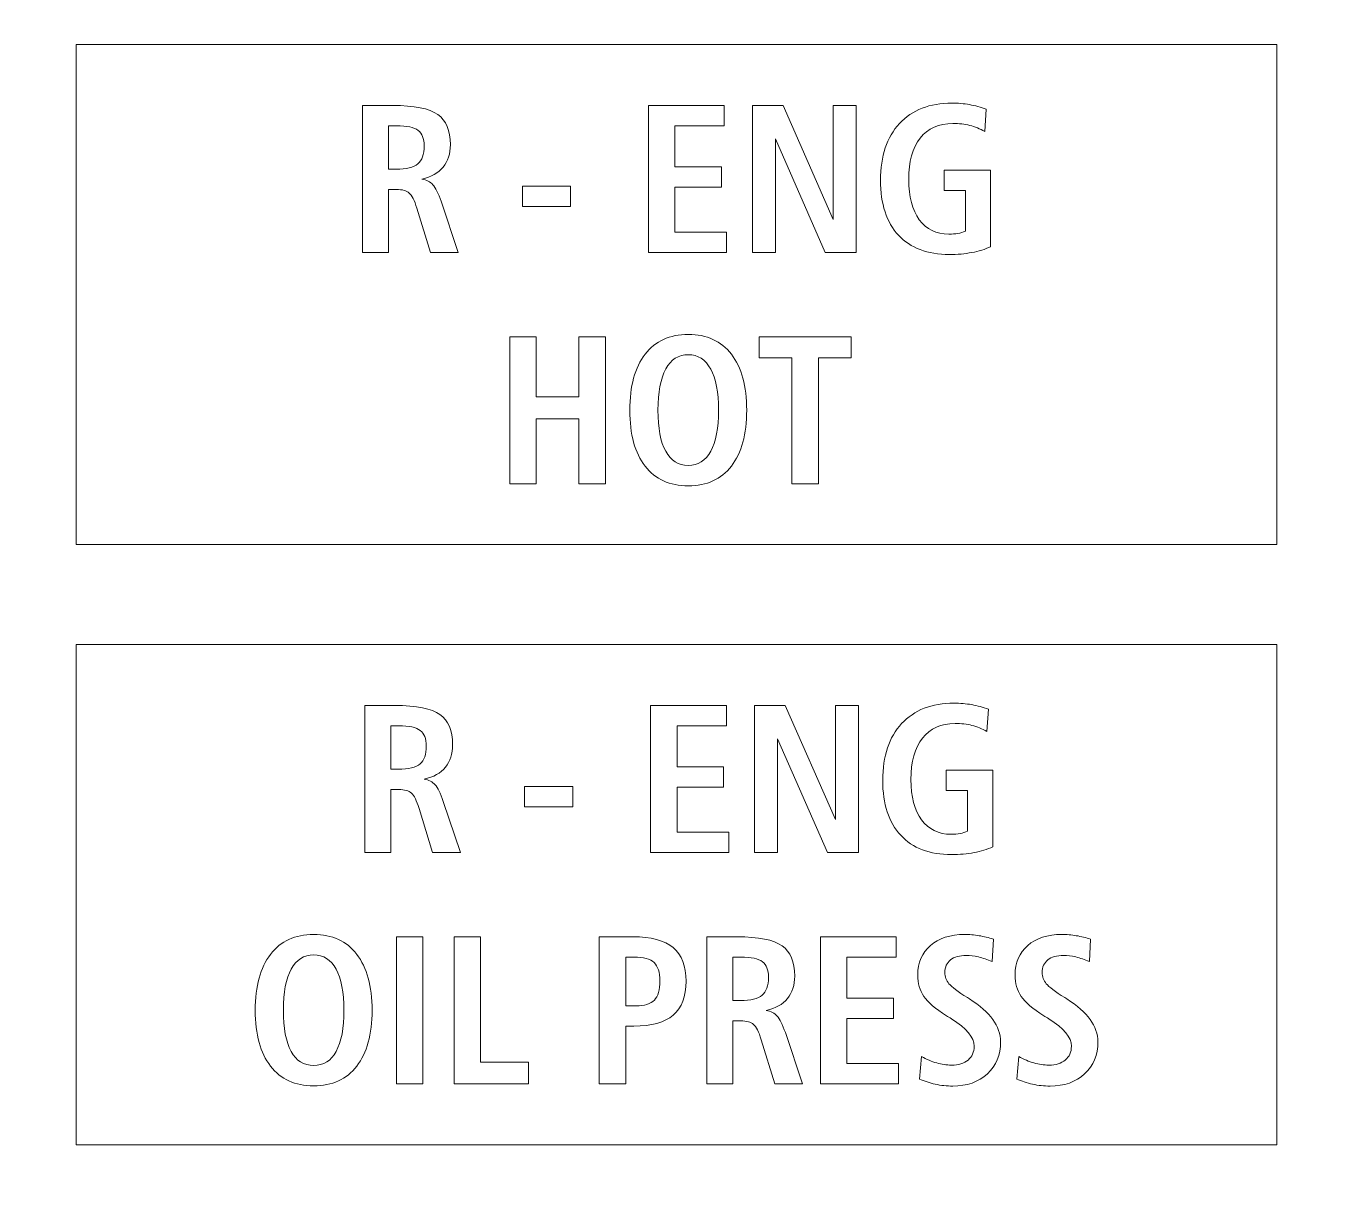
# Model space of a CAD drawing. Header units: millimetres. Extents: x -170 to 781, y -239 to -77.
# Drawn here: x 553.67 to 579.95, y -159.15 to -135.79 of the extents above; entities that cross this region are included whole.
import ezdxf

# ---------------------------------------------------------------- set-up
doc = ezdxf.new("R2010")
doc.units = ezdxf.units.MM
doc.header["$MEASUREMENT"] = 0
for name, color, linetype in [('Cut', 7, 'Continuous'), ('Engrave', 7, 'Continuous'), ('Mask', 7, 'Continuous')]:
    doc.layers.add(name, color=color, linetype=linetype)

msp = doc.modelspace()

# ---------------------------------------------------------------- linework, layer by layer
at = {"layer": 'Cut', "color": 250, "lineweight": 9}
msp.add_open_spline([(625.8935, -133.0419), (625.8935, -133.0419), (625.8935, -185.2646), (625.8935, -185.2646), (625.8935, -185.2646), (625.8935, -185.2654), (625.8935, -185.2661), (625.8935, -185.2669), (625.8935, -185.2669), (625.8935, -185.2669), (625.8935, -189.7544), (625.8935, -189.7544), (625.8935, -189.7544), (625.8935, -189.7544), (625.8935, -204.7521), (625.8935, -204.7521), (625.8935, -204.7521), (625.8935, -204.7529), (625.8935, -204.7536), (625.8935, -204.7544), (625.8935, -204.7544), (625.8935, -204.7544), (625.8935, -211.5419), (625.8935, -211.5419), (625.8935, -211.5419), (625.8935, -211.5419), (625.8935, -218.3294), (625.8935, -218.3294), (625.8935, -218.3294), (625.8933, -218.7274), (625.7349, -219.1091), (625.4532, -219.3904), (625.4532, -219.3904), (625.1716, -219.6717), (624.7916, -219.8296), (624.3935, -219.8294), (624.3935, -219.8294), (624.3935, -219.8294), (621.931, -219.8294), (621.931, -219.8294), (621.931, -219.8294), (619.7874, -219.8294), (617.8067, -220.973), (616.7349, -222.8294), (616.7349, -222.8294), (615.6631, -224.6858), (615.6631, -226.973), (616.7349, -228.8294), (616.7349, -228.8294), (617.8067, -230.6858), (619.7874, -231.8294), (621.931, -231.8294), (621.931, -231.8294), (621.931, -231.8294), (624.3935, -231.8294), (624.3935, -231.8294), (624.3935, -231.8294), (624.7916, -231.8296), (625.1733, -231.988), (625.4546, -232.2697), (625.4546, -232.2697), (625.7359, -232.5513), (625.8938, -232.9313), (625.8935, -233.3294), (625.8935, -233.3294), (625.8935, -233.3294), (625.8935, -237.8169), (625.8935, -237.8169), (625.8935, -237.8169), (625.8933, -238.2149), (625.7349, -238.5966), (625.4532, -238.8779), (625.4532, -238.8779), (625.1716, -239.1592), (624.7916, -239.3171), (624.3935, -239.3169), (624.3935, -239.3169), (624.3935, -239.3169), (482.9435, -239.3169), (482.9435, -239.3169), (482.9435, -239.3169), (482.5455, -239.3166), (482.1638, -239.1582), (481.8825, -238.8766), (481.8825, -238.8766), (481.6012, -238.5949), (481.4433, -238.2149), (481.4435, -237.8169), (481.4435, -237.8169), (481.4435, -237.8169), (481.4435, -233.3294), (481.4435, -233.3294), (481.4435, -233.3294), (481.4438, -232.9313), (481.6022, -232.5496), (481.8838, -232.2683), (481.8838, -232.2683), (482.1655, -231.987), (482.5455, -231.8291), (482.9435, -231.8294), (482.9435, -231.8294), (482.9435, -231.8294), (485.406, -231.8294), (485.406, -231.8294), (485.406, -231.8294), (487.5496, -231.8294), (489.5304, -230.6858), (490.6022, -228.8294), (490.6022, -228.8294), (491.674, -226.973), (491.674, -224.6858), (490.6022, -222.8294), (490.6022, -222.8294), (489.5304, -220.973), (487.5496, -219.8294), (485.406, -219.8294), (485.406, -219.8294), (485.406, -219.8294), (482.9435, -219.8294), (482.9435, -219.8294), (482.9435, -219.8294), (482.5455, -219.8291), (482.1638, -219.6707), (481.8825, -219.3891), (481.8825, -219.3891), (481.6012, -219.1074), (481.4433, -218.7274), (481.4435, -218.3294), (481.4435, -218.3294), (481.4435, -218.3294), (481.4435, -211.5419), (481.4435, -211.5419), (481.4435, -211.5419), (481.4435, -211.5419), (481.4435, -204.7544), (481.4435, -204.7544), (481.4435, -204.7544), (481.4435, -204.7544), (481.4435, -189.7559), (481.4435, -189.7559), (481.4435, -189.7559), (481.4435, -189.7554), (481.4435, -189.7549), (481.4435, -189.7544), (481.4435, -189.7544), (481.4435, -189.7544), (481.4435, -185.2669), (481.4435, -185.2669), (481.4435, -185.2669), (481.4435, -185.2669), (481.4435, -133.0434), (481.4435, -133.0434), (481.4435, -133.0434), (481.4435, -133.0429), (481.4435, -133.0424), (481.4435, -133.0419), (481.4435, -133.0419), (481.4435, -133.0419), (481.4435, -128.5544), (481.4435, -128.5544), (481.4435, -128.5544), (481.4435, -128.5544), (481.4435, -113.5559), (481.4435, -113.5559), (481.4435, -113.5559), (481.4435, -113.5554), (481.4435, -113.5549), (481.4435, -113.5544), (481.4435, -113.5544), (481.4435, -113.5544), (481.4435, -106.7669), (481.4435, -106.7669), (481.4435, -106.7669), (481.4435, -106.7669), (481.4435, -99.9794), (481.4435, -99.9794), (481.4435, -99.9794), (481.4438, -99.5813), (481.6022, -99.1996), (481.8838, -98.9183), (481.8838, -98.9183), (482.1655, -98.637), (482.5455, -98.4791), (482.9435, -98.4794), (482.9435, -98.4794), (482.9435, -98.4794), (485.406, -98.4794), (485.406, -98.4794), (485.406, -98.4794), (487.5496, -98.4794), (489.5304, -97.3358), (490.6022, -95.4794), (490.6022, -95.4794), (491.674, -93.623), (491.674, -91.3358), (490.6022, -89.4794), (490.6022, -89.4794), (489.5304, -87.623), (487.5496, -86.4794), (485.406, -86.4794), (485.406, -86.4794), (485.406, -86.4794), (482.9435, -86.4794), (482.9435, -86.4794), (482.9435, -86.4794), (482.5455, -86.4791), (482.1638, -86.3207), (481.8825, -86.0391), (481.8825, -86.0391), (481.6012, -85.7574), (481.4433, -85.3774), (481.4435, -84.9794), (481.4435, -84.9794), (481.4435, -84.9794), (481.4435, -80.4919), (481.4435, -80.4919), (481.4435, -80.4919), (481.4438, -80.0938), (481.6022, -79.7121), (481.8838, -79.4308), (481.8838, -79.4308), (482.1655, -79.1495), (482.5455, -78.9916), (482.9435, -78.9919), (482.9435, -78.9919), (482.9435, -78.9919), (624.3935, -78.9919), (624.3935, -78.9919), (624.3935, -78.9919), (624.7916, -78.9921), (625.1733, -79.1505), (625.4546, -79.4322), (625.4546, -79.4322), (625.7359, -79.7138), (625.8938, -80.0938), (625.8935, -80.4919), (625.8935, -80.4919), (625.8935, -80.4919), (625.8935, -84.9794), (625.8935, -84.9794), (625.8935, -84.9794), (625.8933, -85.3774), (625.7349, -85.7591), (625.4532, -86.0404), (625.4532, -86.0404), (625.1716, -86.3217), (624.7916, -86.4796), (624.3935, -86.4794), (624.3935, -86.4794), (624.3935, -86.4794), (621.931, -86.4794), (621.931, -86.4794), (621.931, -86.4794), (619.7874, -86.4794), (617.8067, -87.623), (616.7349, -89.4794), (616.7349, -89.4794), (615.6631, -91.3358), (615.6631, -93.623), (616.7349, -95.4794), (616.7349, -95.4794), (617.8067, -97.3358), (619.7874, -98.4794), (621.931, -98.4794), (621.931, -98.4794), (621.931, -98.4794), (624.3935, -98.4794), (624.3935, -98.4794), (624.3935, -98.4794), (624.7916, -98.4796), (625.1733, -98.638), (625.4546, -98.9197), (625.4546, -98.9197), (625.7359, -99.2013), (625.8938, -99.5813), (625.8935, -99.9794), (625.8935, -99.9794), (625.8935, -99.9794), (625.8935, -106.7669), (625.8935, -106.7669), (625.8935, -106.7669), (625.8935, -106.7669), (625.8935, -113.5544), (625.8935, -113.5544), (625.8935, -113.5544), (625.8935, -113.5544), (625.8935, -128.5521), (625.8935, -128.5521), (625.8935, -128.5521), (625.8935, -128.5529), (625.8935, -128.5536), (625.8935, -128.5544), (625.8935, -128.5544), (625.8935, -128.5544), (625.8935, -133.0419), (625.8935, -133.0419)], degree=3, knots=[0, 0, 0, 0, 0.0133333, 0.0133333, 0.0133333, 0.0133333, 0.0266667, 0.0266667, 0.0266667, 0.0266667, 0.04, 0.04, 0.04, 0.04, 0.0533333, 0.0533333, 0.0533333, 0.0533333, 0.0666667, 0.0666667, 0.0666667, 0.0666667, 0.08, 0.08, 0.08, 0.08, 0.0933333, 0.0933333, 0.0933333, 0.0933333, 0.1066667, 0.1066667, 0.1066667, 0.1066667, 0.12, 0.12, 0.12, 0.12, 0.1333333, 0.1333333, 0.1333333, 0.1333333, 0.1466667, 0.1466667, 0.1466667, 0.1466667, 0.16, 0.16, 0.16, 0.16, 0.1733333, 0.1733333, 0.1733333, 0.1733333, 0.1866667, 0.1866667, 0.1866667, 0.1866667, 0.2, 0.2, 0.2, 0.2, 0.2133333, 0.2133333, 0.2133333, 0.2133333, 0.2266667, 0.2266667, 0.2266667, 0.2266667, 0.24, 0.24, 0.24, 0.24, 0.2533333, 0.2533333, 0.2533333, 0.2533333, 0.2666667, 0.2666667, 0.2666667, 0.2666667, 0.28, 0.28, 0.28, 0.28, 0.2933333, 0.2933333, 0.2933333, 0.2933333, 0.3066667, 0.3066667, 0.3066667, 0.3066667, 0.32, 0.32, 0.32, 0.32, 0.3333333, 0.3333333, 0.3333333, 0.3333333, 0.3466667, 0.3466667, 0.3466667, 0.3466667, 0.36, 0.36, 0.36, 0.36, 0.3733333, 0.3733333, 0.3733333, 0.3733333, 0.3866667, 0.3866667, 0.3866667, 0.3866667, 0.4, 0.4, 0.4, 0.4, 0.4133333, 0.4133333, 0.4133333, 0.4133333, 0.4266667, 0.4266667, 0.4266667, 0.4266667, 0.44, 0.44, 0.44, 0.44, 0.4533333, 0.4533333, 0.4533333, 0.4533333, 0.4666667, 0.4666667, 0.4666667, 0.4666667, 0.48, 0.48, 0.48, 0.48, 0.4933333, 0.4933333, 0.4933333, 0.4933333, 0.5066667, 0.5066667, 0.5066667, 0.5066667, 0.52, 0.52, 0.52, 0.52, 0.5333333, 0.5333333, 0.5333333, 0.5333333, 0.5466667, 0.5466667, 0.5466667, 0.5466667, 0.56, 0.56, 0.56, 0.56, 0.5733333, 0.5733333, 0.5733333, 0.5733333, 0.5866667, 0.5866667, 0.5866667, 0.5866667, 0.6, 0.6, 0.6, 0.6, 0.6133333, 0.6133333, 0.6133333, 0.6133333, 0.6266667, 0.6266667, 0.6266667, 0.6266667, 0.64, 0.64, 0.64, 0.64, 0.6533333, 0.6533333, 0.6533333, 0.6533333, 0.6666667, 0.6666667, 0.6666667, 0.6666667, 0.68, 0.68, 0.68, 0.68, 0.6933333, 0.6933333, 0.6933333, 0.6933333, 0.7066667, 0.7066667, 0.7066667, 0.7066667, 0.72, 0.72, 0.72, 0.72, 0.7333333, 0.7333333, 0.7333333, 0.7333333, 0.7466667, 0.7466667, 0.7466667, 0.7466667, 0.76, 0.76, 0.76, 0.76, 0.7733333, 0.7733333, 0.7733333, 0.7733333, 0.7866667, 0.7866667, 0.7866667, 0.7866667, 0.8, 0.8, 0.8, 0.8, 0.8133333, 0.8133333, 0.8133333, 0.8133333, 0.8266667, 0.8266667, 0.8266667, 0.8266667, 0.84, 0.84, 0.84, 0.84, 0.8533333, 0.8533333, 0.8533333, 0.8533333, 0.8666667, 0.8666667, 0.8666667, 0.8666667, 0.88, 0.88, 0.88, 0.88, 0.8933333, 0.8933333, 0.8933333, 0.8933333, 0.9066667, 0.9066667, 0.9066667, 0.9066667, 0.92, 0.92, 0.92, 0.92, 0.9333333, 0.9333333, 0.9333333, 0.9333333, 0.9466667, 0.9466667, 0.9466667, 0.9466667, 0.96, 0.96, 0.96, 0.96, 0.9733333, 0.9733333, 0.9733333, 0.9733333, 1, 1, 1, 1], dxfattribs=at)
at = {"layer": 'Engrave', "color": 240, "lineweight": 9}
for points, knots in [([(560.3897, -137.3753), (560.3897, -137.3753), (560.9908, -137.3753), (560.9908, -137.3753), (560.9908, -137.3753), (561.4247, -137.3753), (561.726, -137.4353), (561.8939, -137.5552), (561.8939, -137.5552), (562.0625, -137.6751), (562.1465, -137.8762), (562.1465, -138.1592), (562.1465, -138.1592), (562.1465, -138.3426), (562.0985, -138.4929), (562.0026, -138.61), (562.0026, -138.61), (561.9066, -138.7271), (561.7648, -138.8061), (561.5785, -138.8478), (561.5785, -138.8478), (561.6709, -138.864), (561.7443, -138.9014), (561.7979, -138.96), (561.7979, -138.96), (561.8523, -139.0185), (561.9059, -139.1293), (561.9595, -139.2916), (561.9595, -139.2916), (561.9595, -139.2916), (562.3038, -140.3132), (562.3038, -140.3132), (562.3038, -140.3132), (562.3038, -140.3132), (561.7478, -140.3132), (561.7478, -140.3132), (561.7478, -140.3132), (561.7478, -140.3132), (561.4769, -139.432), (561.4769, -139.432), (561.4769, -139.432), (561.4289, -139.2753), (561.3781, -139.173), (561.3238, -139.1265), (561.3238, -139.1265), (561.2695, -139.0792), (561.1855, -139.0559), (561.0712, -139.0559), (561.0712, -139.0559), (561.0712, -139.0559), (560.9104, -139.0559), (560.9104, -139.0559), (560.9104, -139.0559), (560.9104, -139.0559), (560.9104, -140.3132), (560.9104, -140.3132), (560.9104, -140.3132), (560.9104, -140.3132), (560.3897, -140.3132), (560.3897, -140.3132), (560.3897, -140.3132), (560.3897, -140.3132), (560.3897, -137.3753), (560.3897, -137.3753)], [0, 0, 0, 0, 0.0588235, 0.0588235, 0.0588235, 0.0588235, 0.1176471, 0.1176471, 0.1176471, 0.1176471, 0.1764706, 0.1764706, 0.1764706, 0.1764706, 0.2352941, 0.2352941, 0.2352941, 0.2352941, 0.2941176, 0.2941176, 0.2941176, 0.2941176, 0.3529412, 0.3529412, 0.3529412, 0.3529412, 0.4117647, 0.4117647, 0.4117647, 0.4117647, 0.4705882, 0.4705882, 0.4705882, 0.4705882, 0.5294118, 0.5294118, 0.5294118, 0.5294118, 0.5882353, 0.5882353, 0.5882353, 0.5882353, 0.6470588, 0.6470588, 0.6470588, 0.6470588, 0.7058824, 0.7058824, 0.7058824, 0.7058824, 0.7647059, 0.7647059, 0.7647059, 0.7647059, 0.8235294, 0.8235294, 0.8235294, 0.8235294, 0.8823529, 0.8823529, 0.8823529, 0.8823529, 1, 1, 1, 1]), ([(566.1047, -137.3753), (566.1047, -137.3753), (567.6202, -137.3753), (567.6202, -137.3753), (567.6202, -137.3753), (567.6202, -137.3753), (567.6202, -137.7817), (567.6202, -137.7817), (567.6202, -137.7817), (567.6202, -137.7817), (566.6338, -137.7817), (566.6338, -137.7817), (566.6338, -137.7817), (566.6338, -137.7817), (566.6338, -138.6029), (566.6338, -138.6029), (566.6338, -138.6029), (566.6338, -138.6029), (567.5652, -138.6029), (567.5652, -138.6029), (567.5652, -138.6029), (567.5652, -138.6029), (567.5652, -139.0093), (567.5652, -139.0093), (567.5652, -139.0093), (567.5652, -139.0093), (566.6338, -139.0093), (566.6338, -139.0093), (566.6338, -139.0093), (566.6338, -139.0093), (566.6338, -139.9068), (566.6338, -139.9068), (566.6338, -139.9068), (566.6338, -139.9068), (567.6668, -139.9068), (567.6668, -139.9068), (567.6668, -139.9068), (567.6668, -139.9068), (567.6668, -140.3132), (567.6668, -140.3132), (567.6668, -140.3132), (567.6668, -140.3132), (566.1047, -140.3132), (566.1047, -140.3132), (566.1047, -140.3132), (566.1047, -140.3132), (566.1047, -137.3753), (566.1047, -137.3753)], [0, 0, 0, 0, 0.0769231, 0.0769231, 0.0769231, 0.0769231, 0.1538462, 0.1538462, 0.1538462, 0.1538462, 0.2307692, 0.2307692, 0.2307692, 0.2307692, 0.3076923, 0.3076923, 0.3076923, 0.3076923, 0.3846154, 0.3846154, 0.3846154, 0.3846154, 0.4615385, 0.4615385, 0.4615385, 0.4615385, 0.5384615, 0.5384615, 0.5384615, 0.5384615, 0.6153846, 0.6153846, 0.6153846, 0.6153846, 0.6923077, 0.6923077, 0.6923077, 0.6923077, 0.7692308, 0.7692308, 0.7692308, 0.7692308, 0.8461538, 0.8461538, 0.8461538, 0.8461538, 1, 1, 1, 1]), ([(568.184, -137.3753), (568.184, -137.3753), (568.7985, -137.3753), (568.7985, -137.3753), (568.7985, -137.3753), (568.7985, -137.3753), (569.8011, -139.6535), (569.8011, -139.6535), (569.8011, -139.6535), (569.8011, -139.6535), (569.8011, -137.3753), (569.8011, -137.3753), (569.8011, -137.3753), (569.8011, -137.3753), (570.2625, -137.3753), (570.2625, -137.3753), (570.2625, -137.3753), (570.2625, -137.3753), (570.2625, -140.3132), (570.2625, -140.3132), (570.2625, -140.3132), (570.2625, -140.3132), (569.6395, -140.3132), (569.6395, -140.3132), (569.6395, -140.3132), (569.6395, -140.3132), (568.6454, -138.0427), (568.6454, -138.0427), (568.6454, -138.0427), (568.6454, -138.0427), (568.6454, -140.3132), (568.6454, -140.3132), (568.6454, -140.3132), (568.6454, -140.3132), (568.184, -140.3132), (568.184, -140.3132), (568.184, -140.3132), (568.184, -140.3132), (568.184, -137.3753), (568.184, -137.3753)], [0, 0, 0, 0, 0.0909091, 0.0909091, 0.0909091, 0.0909091, 0.1818182, 0.1818182, 0.1818182, 0.1818182, 0.2727273, 0.2727273, 0.2727273, 0.2727273, 0.3636364, 0.3636364, 0.3636364, 0.3636364, 0.4545455, 0.4545455, 0.4545455, 0.4545455, 0.5454545, 0.5454545, 0.5454545, 0.5454545, 0.6363636, 0.6363636, 0.6363636, 0.6363636, 0.7272727, 0.7272727, 0.7272727, 0.7272727, 0.8181818, 0.8181818, 0.8181818, 0.8181818, 1, 1, 1, 1]), ([(572.8583, -137.4487), (572.8583, -137.4487), (572.8294, -137.8967), (572.8294, -137.8967), (572.8294, -137.8967), (572.7334, -137.8402), (572.6339, -137.7986), (572.5309, -137.7732), (572.5309, -137.7732), (572.4286, -137.7478), (572.3157, -137.7351), (572.1929, -137.7351), (572.1929, -137.7351), (571.9121, -137.7351), (571.6948, -137.8325), (571.5403, -138.0279), (571.5403, -138.0279), (571.3858, -138.2227), (571.3089, -138.4985), (571.3089, -138.8555), (571.3089, -138.8555), (571.3089, -139.1998), (571.3802, -139.4687), (571.522, -139.6606), (571.522, -139.6606), (571.6638, -139.8532), (571.8606, -139.9491), (572.1125, -139.9491), (572.1125, -139.9491), (572.1802, -139.9491), (572.2402, -139.9442), (572.2924, -139.935), (572.2924, -139.935), (572.3446, -139.9251), (572.3954, -139.9096), (572.4434, -139.8892), (572.4434, -139.8892), (572.4434, -139.8892), (572.4434, -139.0728), (572.4434, -139.0728), (572.4434, -139.0728), (572.4434, -139.0728), (572.0159, -139.0728), (572.0159, -139.0728), (572.0159, -139.0728), (572.0159, -139.0728), (572.0159, -138.6664), (572.0159, -138.6664), (572.0159, -138.6664), (572.0159, -138.6664), (572.9472, -138.6664), (572.9472, -138.6664), (572.9472, -138.6664), (572.9472, -138.6664), (572.9472, -140.2003), (572.9472, -140.2003), (572.9472, -140.2003), (572.8343, -140.2511), (572.7087, -140.2899), (572.5711, -140.316), (572.5711, -140.316), (572.4335, -140.3421), (572.284, -140.3555), (572.1224, -140.3555), (572.1224, -140.3555), (571.6842, -140.3555), (571.3456, -140.2264), (571.1057, -139.9689), (571.1057, -139.9689), (570.8658, -139.7114), (570.7459, -139.3452), (570.7459, -138.8711), (570.7459, -138.8711), (570.7459, -138.387), (570.8722, -138.0096), (571.124, -137.7372), (571.124, -137.7372), (571.3766, -137.4649), (571.7259, -137.3287), (572.1725, -137.3287), (572.1725, -137.3287), (572.2931, -137.3287), (572.411, -137.3386), (572.5253, -137.3584), (572.5253, -137.3584), (572.6403, -137.3788), (572.751, -137.4085), (572.8583, -137.4487)], [0, 0, 0, 0, 0.0434783, 0.0434783, 0.0434783, 0.0434783, 0.0869565, 0.0869565, 0.0869565, 0.0869565, 0.1304348, 0.1304348, 0.1304348, 0.1304348, 0.173913, 0.173913, 0.173913, 0.173913, 0.2173913, 0.2173913, 0.2173913, 0.2173913, 0.2608696, 0.2608696, 0.2608696, 0.2608696, 0.3043478, 0.3043478, 0.3043478, 0.3043478, 0.3478261, 0.3478261, 0.3478261, 0.3478261, 0.3913043, 0.3913043, 0.3913043, 0.3913043, 0.4347826, 0.4347826, 0.4347826, 0.4347826, 0.4782609, 0.4782609, 0.4782609, 0.4782609, 0.5217391, 0.5217391, 0.5217391, 0.5217391, 0.5652174, 0.5652174, 0.5652174, 0.5652174, 0.6086957, 0.6086957, 0.6086957, 0.6086957, 0.6521739, 0.6521739, 0.6521739, 0.6521739, 0.6956522, 0.6956522, 0.6956522, 0.6956522, 0.7391304, 0.7391304, 0.7391304, 0.7391304, 0.7826087, 0.7826087, 0.7826087, 0.7826087, 0.826087, 0.826087, 0.826087, 0.826087, 0.8695652, 0.8695652, 0.8695652, 0.8695652, 0.9130435, 0.9130435, 0.9130435, 0.9130435, 1, 1, 1, 1]), ([(560.9104, -137.7817), (560.9104, -137.7817), (560.9104, -138.6495), (560.9104, -138.6495), (560.9104, -138.6495), (560.9104, -138.6495), (561.0585, -138.6495), (561.0585, -138.6495), (561.0585, -138.6495), (561.2674, -138.6495), (561.4134, -138.6142), (561.4967, -138.5444), (561.4967, -138.5444), (561.5799, -138.4738), (561.6216, -138.3539), (561.6216, -138.1846), (561.6216, -138.1846), (561.6216, -138.0385), (561.5813, -137.9348), (561.5009, -137.8734), (561.5009, -137.8734), (561.4205, -137.812), (561.2772, -137.7817), (561.0712, -137.7817), (561.0712, -137.7817), (561.0712, -137.7817), (560.9104, -137.7817), (560.9104, -137.7817)], [0, 0, 0, 0, 0.125, 0.125, 0.125, 0.125, 0.25, 0.25, 0.25, 0.25, 0.375, 0.375, 0.375, 0.375, 0.5, 0.5, 0.5, 0.5, 0.625, 0.625, 0.625, 0.625, 0.75, 0.75, 0.75, 0.75, 1, 1, 1, 1]), ([(563.5859, -138.9924), (563.5859, -138.9924), (564.5511, -138.9924), (564.5511, -138.9924), (564.5511, -138.9924), (564.5511, -138.9924), (564.5511, -139.3988), (564.5511, -139.3988), (564.5511, -139.3988), (564.5511, -139.3988), (563.5859, -139.3988), (563.5859, -139.3988), (563.5859, -139.3988), (563.5859, -139.3988), (563.5859, -138.9924), (563.5859, -138.9924)], [0, 0, 0, 0, 0.2, 0.2, 0.2, 0.2, 0.4, 0.4, 0.4, 0.4, 0.6, 0.6, 0.6, 0.6, 1, 1, 1, 1]), ([(563.3326, -142), (563.3326, -142), (563.8617, -142), (563.8617, -142), (563.8617, -142), (563.8617, -142), (563.8617, -143.2022), (563.8617, -143.2022), (563.8617, -143.2022), (563.8617, -143.2022), (564.7169, -143.2022), (564.7169, -143.2022), (564.7169, -143.2022), (564.7169, -143.2022), (564.7169, -142), (564.7169, -142), (564.7169, -142), (564.7169, -142), (565.246, -142), (565.246, -142), (565.246, -142), (565.246, -142), (565.246, -144.9379), (565.246, -144.9379), (565.246, -144.9379), (565.246, -144.9379), (564.7169, -144.9379), (564.7169, -144.9379), (564.7169, -144.9379), (564.7169, -144.9379), (564.7169, -143.6383), (564.7169, -143.6383), (564.7169, -143.6383), (564.7169, -143.6383), (563.8617, -143.6383), (563.8617, -143.6383), (563.8617, -143.6383), (563.8617, -143.6383), (563.8617, -144.9379), (563.8617, -144.9379), (563.8617, -144.9379), (563.8617, -144.9379), (563.3326, -144.9379), (563.3326, -144.9379), (563.3326, -144.9379), (563.3326, -144.9379), (563.3326, -142), (563.3326, -142)], [0, 0, 0, 0, 0.0769231, 0.0769231, 0.0769231, 0.0769231, 0.1538462, 0.1538462, 0.1538462, 0.1538462, 0.2307692, 0.2307692, 0.2307692, 0.2307692, 0.3076923, 0.3076923, 0.3076923, 0.3076923, 0.3846154, 0.3846154, 0.3846154, 0.3846154, 0.4615385, 0.4615385, 0.4615385, 0.4615385, 0.5384615, 0.5384615, 0.5384615, 0.5384615, 0.6153846, 0.6153846, 0.6153846, 0.6153846, 0.6923077, 0.6923077, 0.6923077, 0.6923077, 0.7692308, 0.7692308, 0.7692308, 0.7692308, 0.8461538, 0.8461538, 0.8461538, 0.8461538, 1, 1, 1, 1]), ([(566.902, -141.9534), (567.2731, -141.9534), (567.5602, -142.0861), (567.7641, -142.3506), (567.7641, -142.3506), (567.968, -142.6152), (568.0703, -142.9878), (568.0703, -143.4689), (568.0703, -143.4689), (568.0703, -143.9501), (567.968, -144.322), (567.7641, -144.5851), (567.7641, -144.5851), (567.5602, -144.8483), (567.2731, -144.9802), (566.902, -144.9802), (566.902, -144.9802), (566.5308, -144.9802), (566.2437, -144.849), (566.0398, -144.5865), (566.0398, -144.5865), (565.8359, -144.3241), (565.7336, -143.9515), (565.7336, -143.4689), (565.7336, -143.4689), (565.7336, -142.9878), (565.8359, -142.6152), (566.0398, -142.3506), (566.0398, -142.3506), (566.2437, -142.0861), (566.5308, -141.9534), (566.902, -141.9534)], [0, 0, 0, 0, 0.1111111, 0.1111111, 0.1111111, 0.1111111, 0.2222222, 0.2222222, 0.2222222, 0.2222222, 0.3333333, 0.3333333, 0.3333333, 0.3333333, 0.4444444, 0.4444444, 0.4444444, 0.4444444, 0.5555556, 0.5555556, 0.5555556, 0.5555556, 0.6666667, 0.6666667, 0.6666667, 0.6666667, 0.7777778, 0.7777778, 0.7777778, 0.7777778, 1, 1, 1, 1]), ([(568.3194, -142), (568.3194, -142), (570.1609, -142), (570.1609, -142), (570.1609, -142), (570.1609, -142), (570.1609, -142.4233), (570.1609, -142.4233), (570.1609, -142.4233), (570.1609, -142.4233), (569.5047, -142.4233), (569.5047, -142.4233), (569.5047, -142.4233), (569.5047, -142.4233), (569.5047, -144.9379), (569.5047, -144.9379), (569.5047, -144.9379), (569.5047, -144.9379), (568.9713, -144.9379), (568.9713, -144.9379), (568.9713, -144.9379), (568.9713, -144.9379), (568.9713, -142.4233), (568.9713, -142.4233), (568.9713, -142.4233), (568.9713, -142.4233), (568.3194, -142.4233), (568.3194, -142.4233), (568.3194, -142.4233), (568.3194, -142.4233), (568.3194, -142), (568.3194, -142)], [0, 0, 0, 0, 0.1111111, 0.1111111, 0.1111111, 0.1111111, 0.2222222, 0.2222222, 0.2222222, 0.2222222, 0.3333333, 0.3333333, 0.3333333, 0.3333333, 0.4444444, 0.4444444, 0.4444444, 0.4444444, 0.5555556, 0.5555556, 0.5555556, 0.5555556, 0.6666667, 0.6666667, 0.6666667, 0.6666667, 0.7777778, 0.7777778, 0.7777778, 0.7777778, 1, 1, 1, 1]), ([(566.902, -142.3598), (566.7065, -142.3598), (566.5569, -142.4544), (566.4525, -142.6442), (566.4525, -142.6442), (566.3488, -142.8332), (566.2966, -143.1084), (566.2966, -143.4675), (566.2966, -143.4675), (566.2966, -143.8274), (566.3481, -144.1018), (566.4518, -144.2909), (566.4518, -144.2909), (566.5548, -144.4793), (566.7051, -144.5738), (566.902, -144.5738), (566.902, -144.5738), (567.0988, -144.5738), (567.2491, -144.4793), (567.3521, -144.2909), (567.3521, -144.2909), (567.4558, -144.1018), (567.5073, -143.8274), (567.5073, -143.4675), (567.5073, -143.4675), (567.5073, -143.1098), (567.4551, -142.8354), (567.3514, -142.6449), (567.3514, -142.6449), (567.247, -142.4551), (567.0974, -142.3598), (566.902, -142.3598)], [0, 0, 0, 0, 0.1111111, 0.1111111, 0.1111111, 0.1111111, 0.2222222, 0.2222222, 0.2222222, 0.2222222, 0.3333333, 0.3333333, 0.3333333, 0.3333333, 0.4444444, 0.4444444, 0.4444444, 0.4444444, 0.5555556, 0.5555556, 0.5555556, 0.5555556, 0.6666667, 0.6666667, 0.6666667, 0.6666667, 0.7777778, 0.7777778, 0.7777778, 0.7777778, 1, 1, 1, 1]), ([(560.4337, -149.3731), (560.4337, -149.3731), (561.0348, -149.3731), (561.0348, -149.3731), (561.0348, -149.3731), (561.4687, -149.3731), (561.77, -149.4331), (561.9379, -149.553), (561.9379, -149.553), (562.1065, -149.6729), (562.1905, -149.874), (562.1905, -150.157), (562.1905, -150.157), (562.1905, -150.3404), (562.1425, -150.4907), (562.0466, -150.6078), (562.0466, -150.6078), (561.9506, -150.7249), (561.8088, -150.8039), (561.6225, -150.8456), (561.6225, -150.8456), (561.7149, -150.8618), (561.7883, -150.8992), (561.8419, -150.9578), (561.8419, -150.9578), (561.8963, -151.0163), (561.9499, -151.1271), (562.0035, -151.2894), (562.0035, -151.2894), (562.0035, -151.2894), (562.3478, -152.311), (562.3478, -152.311), (562.3478, -152.311), (562.3478, -152.311), (561.7918, -152.311), (561.7918, -152.311), (561.7918, -152.311), (561.7918, -152.311), (561.5209, -151.4298), (561.5209, -151.4298), (561.5209, -151.4298), (561.4729, -151.2731), (561.4221, -151.1708), (561.3678, -151.1243), (561.3678, -151.1243), (561.3135, -151.077), (561.2295, -151.0537), (561.1152, -151.0537), (561.1152, -151.0537), (561.1152, -151.0537), (560.9544, -151.0537), (560.9544, -151.0537), (560.9544, -151.0537), (560.9544, -151.0537), (560.9544, -152.311), (560.9544, -152.311), (560.9544, -152.311), (560.9544, -152.311), (560.4337, -152.311), (560.4337, -152.311), (560.4337, -152.311), (560.4337, -152.311), (560.4337, -149.3731), (560.4337, -149.3731)], [0, 0, 0, 0, 0.0588235, 0.0588235, 0.0588235, 0.0588235, 0.1176471, 0.1176471, 0.1176471, 0.1176471, 0.1764706, 0.1764706, 0.1764706, 0.1764706, 0.2352941, 0.2352941, 0.2352941, 0.2352941, 0.2941176, 0.2941176, 0.2941176, 0.2941176, 0.3529412, 0.3529412, 0.3529412, 0.3529412, 0.4117647, 0.4117647, 0.4117647, 0.4117647, 0.4705882, 0.4705882, 0.4705882, 0.4705882, 0.5294118, 0.5294118, 0.5294118, 0.5294118, 0.5882353, 0.5882353, 0.5882353, 0.5882353, 0.6470588, 0.6470588, 0.6470588, 0.6470588, 0.7058824, 0.7058824, 0.7058824, 0.7058824, 0.7647059, 0.7647059, 0.7647059, 0.7647059, 0.8235294, 0.8235294, 0.8235294, 0.8235294, 0.8823529, 0.8823529, 0.8823529, 0.8823529, 1, 1, 1, 1]), ([(566.1487, -149.3731), (566.1487, -149.3731), (567.6642, -149.3731), (567.6642, -149.3731), (567.6642, -149.3731), (567.6642, -149.3731), (567.6642, -149.7795), (567.6642, -149.7795), (567.6642, -149.7795), (567.6642, -149.7795), (566.6778, -149.7795), (566.6778, -149.7795), (566.6778, -149.7795), (566.6778, -149.7795), (566.6778, -150.6007), (566.6778, -150.6007), (566.6778, -150.6007), (566.6778, -150.6007), (567.6092, -150.6007), (567.6092, -150.6007), (567.6092, -150.6007), (567.6092, -150.6007), (567.6092, -151.0071), (567.6092, -151.0071), (567.6092, -151.0071), (567.6092, -151.0071), (566.6778, -151.0071), (566.6778, -151.0071), (566.6778, -151.0071), (566.6778, -151.0071), (566.6778, -151.9046), (566.6778, -151.9046), (566.6778, -151.9046), (566.6778, -151.9046), (567.7108, -151.9046), (567.7108, -151.9046), (567.7108, -151.9046), (567.7108, -151.9046), (567.7108, -152.311), (567.7108, -152.311), (567.7108, -152.311), (567.7108, -152.311), (566.1487, -152.311), (566.1487, -152.311), (566.1487, -152.311), (566.1487, -152.311), (566.1487, -149.3731), (566.1487, -149.3731)], [0, 0, 0, 0, 0.0769231, 0.0769231, 0.0769231, 0.0769231, 0.1538462, 0.1538462, 0.1538462, 0.1538462, 0.2307692, 0.2307692, 0.2307692, 0.2307692, 0.3076923, 0.3076923, 0.3076923, 0.3076923, 0.3846154, 0.3846154, 0.3846154, 0.3846154, 0.4615385, 0.4615385, 0.4615385, 0.4615385, 0.5384615, 0.5384615, 0.5384615, 0.5384615, 0.6153846, 0.6153846, 0.6153846, 0.6153846, 0.6923077, 0.6923077, 0.6923077, 0.6923077, 0.7692308, 0.7692308, 0.7692308, 0.7692308, 0.8461538, 0.8461538, 0.8461538, 0.8461538, 1, 1, 1, 1]), ([(568.228, -149.3731), (568.228, -149.3731), (568.8425, -149.3731), (568.8425, -149.3731), (568.8425, -149.3731), (568.8425, -149.3731), (569.8451, -151.6513), (569.8451, -151.6513), (569.8451, -151.6513), (569.8451, -151.6513), (569.8451, -149.3731), (569.8451, -149.3731), (569.8451, -149.3731), (569.8451, -149.3731), (570.3065, -149.3731), (570.3065, -149.3731), (570.3065, -149.3731), (570.3065, -149.3731), (570.3065, -152.311), (570.3065, -152.311), (570.3065, -152.311), (570.3065, -152.311), (569.6835, -152.311), (569.6835, -152.311), (569.6835, -152.311), (569.6835, -152.311), (568.6894, -150.0405), (568.6894, -150.0405), (568.6894, -150.0405), (568.6894, -150.0405), (568.6894, -152.311), (568.6894, -152.311), (568.6894, -152.311), (568.6894, -152.311), (568.228, -152.311), (568.228, -152.311), (568.228, -152.311), (568.228, -152.311), (568.228, -149.3731), (568.228, -149.3731)], [0, 0, 0, 0, 0.0909091, 0.0909091, 0.0909091, 0.0909091, 0.1818182, 0.1818182, 0.1818182, 0.1818182, 0.2727273, 0.2727273, 0.2727273, 0.2727273, 0.3636364, 0.3636364, 0.3636364, 0.3636364, 0.4545455, 0.4545455, 0.4545455, 0.4545455, 0.5454545, 0.5454545, 0.5454545, 0.5454545, 0.6363636, 0.6363636, 0.6363636, 0.6363636, 0.7272727, 0.7272727, 0.7272727, 0.7272727, 0.8181818, 0.8181818, 0.8181818, 0.8181818, 1, 1, 1, 1]), ([(572.9023, -149.4465), (572.9023, -149.4465), (572.8734, -149.8945), (572.8734, -149.8945), (572.8734, -149.8945), (572.7774, -149.838), (572.6779, -149.7964), (572.5749, -149.771), (572.5749, -149.771), (572.4726, -149.7456), (572.3597, -149.7329), (572.2369, -149.7329), (572.2369, -149.7329), (571.9561, -149.7329), (571.7388, -149.8303), (571.5843, -150.0257), (571.5843, -150.0257), (571.4298, -150.2205), (571.3529, -150.4963), (571.3529, -150.8533), (571.3529, -150.8533), (571.3529, -151.1976), (571.4242, -151.4665), (571.566, -151.6584), (571.566, -151.6584), (571.7078, -151.851), (571.9046, -151.9469), (572.1565, -151.9469), (572.1565, -151.9469), (572.2242, -151.9469), (572.2842, -151.942), (572.3364, -151.9328), (572.3364, -151.9328), (572.3886, -151.9229), (572.4394, -151.9074), (572.4874, -151.887), (572.4874, -151.887), (572.4874, -151.887), (572.4874, -151.0706), (572.4874, -151.0706), (572.4874, -151.0706), (572.4874, -151.0706), (572.0599, -151.0706), (572.0599, -151.0706), (572.0599, -151.0706), (572.0599, -151.0706), (572.0599, -150.6642), (572.0599, -150.6642), (572.0599, -150.6642), (572.0599, -150.6642), (572.9912, -150.6642), (572.9912, -150.6642), (572.9912, -150.6642), (572.9912, -150.6642), (572.9912, -152.1981), (572.9912, -152.1981), (572.9912, -152.1981), (572.8783, -152.2489), (572.7527, -152.2877), (572.6151, -152.3138), (572.6151, -152.3138), (572.4775, -152.3399), (572.328, -152.3533), (572.1664, -152.3533), (572.1664, -152.3533), (571.7282, -152.3533), (571.3896, -152.2242), (571.1497, -151.9667), (571.1497, -151.9667), (570.9098, -151.7092), (570.7899, -151.343), (570.7899, -150.8689), (570.7899, -150.8689), (570.7899, -150.3848), (570.9162, -150.0074), (571.168, -149.735), (571.168, -149.735), (571.4206, -149.4627), (571.7699, -149.3265), (572.2165, -149.3265), (572.2165, -149.3265), (572.3371, -149.3265), (572.455, -149.3364), (572.5693, -149.3562), (572.5693, -149.3562), (572.6843, -149.3766), (572.795, -149.4063), (572.9023, -149.4465)], [0, 0, 0, 0, 0.0434783, 0.0434783, 0.0434783, 0.0434783, 0.0869565, 0.0869565, 0.0869565, 0.0869565, 0.1304348, 0.1304348, 0.1304348, 0.1304348, 0.173913, 0.173913, 0.173913, 0.173913, 0.2173913, 0.2173913, 0.2173913, 0.2173913, 0.2608696, 0.2608696, 0.2608696, 0.2608696, 0.3043478, 0.3043478, 0.3043478, 0.3043478, 0.3478261, 0.3478261, 0.3478261, 0.3478261, 0.3913043, 0.3913043, 0.3913043, 0.3913043, 0.4347826, 0.4347826, 0.4347826, 0.4347826, 0.4782609, 0.4782609, 0.4782609, 0.4782609, 0.5217391, 0.5217391, 0.5217391, 0.5217391, 0.5652174, 0.5652174, 0.5652174, 0.5652174, 0.6086957, 0.6086957, 0.6086957, 0.6086957, 0.6521739, 0.6521739, 0.6521739, 0.6521739, 0.6956522, 0.6956522, 0.6956522, 0.6956522, 0.7391304, 0.7391304, 0.7391304, 0.7391304, 0.7826087, 0.7826087, 0.7826087, 0.7826087, 0.826087, 0.826087, 0.826087, 0.826087, 0.8695652, 0.8695652, 0.8695652, 0.8695652, 0.9130435, 0.9130435, 0.9130435, 0.9130435, 1, 1, 1, 1]), ([(560.9544, -149.7795), (560.9544, -149.7795), (560.9544, -150.6473), (560.9544, -150.6473), (560.9544, -150.6473), (560.9544, -150.6473), (561.1025, -150.6473), (561.1025, -150.6473), (561.1025, -150.6473), (561.3114, -150.6473), (561.4574, -150.612), (561.5407, -150.5422), (561.5407, -150.5422), (561.6239, -150.4716), (561.6656, -150.3517), (561.6656, -150.1824), (561.6656, -150.1824), (561.6656, -150.0363), (561.6253, -149.9326), (561.5449, -149.8712), (561.5449, -149.8712), (561.4645, -149.8098), (561.3212, -149.7795), (561.1152, -149.7795), (561.1152, -149.7795), (561.1152, -149.7795), (560.9544, -149.7795), (560.9544, -149.7795)], [0, 0, 0, 0, 0.125, 0.125, 0.125, 0.125, 0.25, 0.25, 0.25, 0.25, 0.375, 0.375, 0.375, 0.375, 0.5, 0.5, 0.5, 0.5, 0.625, 0.625, 0.625, 0.625, 0.75, 0.75, 0.75, 0.75, 1, 1, 1, 1]), ([(563.6299, -150.9902), (563.6299, -150.9902), (564.5951, -150.9902), (564.5951, -150.9902), (564.5951, -150.9902), (564.5951, -150.9902), (564.5951, -151.3966), (564.5951, -151.3966), (564.5951, -151.3966), (564.5951, -151.3966), (563.6299, -151.3966), (563.6299, -151.3966), (563.6299, -151.3966), (563.6299, -151.3966), (563.6299, -150.9902), (563.6299, -150.9902)], [0, 0, 0, 0, 0.2, 0.2, 0.2, 0.2, 0.4, 0.4, 0.4, 0.4, 0.6, 0.6, 0.6, 0.6, 1, 1, 1, 1]), ([(559.4135, -153.9512), (559.7846, -153.9512), (560.0717, -154.0839), (560.2756, -154.3484), (560.2756, -154.3484), (560.4795, -154.613), (560.5818, -154.9856), (560.5818, -155.4667), (560.5818, -155.4667), (560.5818, -155.9479), (560.4795, -156.3198), (560.2756, -156.5829), (560.2756, -156.5829), (560.0717, -156.8461), (559.7846, -156.978), (559.4135, -156.978), (559.4135, -156.978), (559.0423, -156.978), (558.7552, -156.8468), (558.5513, -156.5843), (558.5513, -156.5843), (558.3474, -156.3219), (558.2451, -155.9493), (558.2451, -155.4667), (558.2451, -155.4667), (558.2451, -154.9856), (558.3474, -154.613), (558.5513, -154.3484), (558.5513, -154.3484), (558.7552, -154.0839), (559.0423, -153.9512), (559.4135, -153.9512)], [0, 0, 0, 0, 0.1111111, 0.1111111, 0.1111111, 0.1111111, 0.2222222, 0.2222222, 0.2222222, 0.2222222, 0.3333333, 0.3333333, 0.3333333, 0.3333333, 0.4444444, 0.4444444, 0.4444444, 0.4444444, 0.5555556, 0.5555556, 0.5555556, 0.5555556, 0.6666667, 0.6666667, 0.6666667, 0.6666667, 0.7777778, 0.7777778, 0.7777778, 0.7777778, 1, 1, 1, 1]), ([(573.0018, -154.0444), (573.0018, -154.0444), (572.9771, -154.4924), (572.9771, -154.4924), (572.9771, -154.4924), (572.8805, -154.4522), (572.7894, -154.4218), (572.7041, -154.4014), (572.7041, -154.4014), (572.6187, -154.3809), (572.539, -154.3703), (572.4649, -154.3703), (572.4649, -154.3703), (572.3259, -154.3703), (572.2187, -154.4), (572.1446, -154.4592), (572.1446, -154.4592), (572.0705, -154.5185), (572.0331, -154.6032), (572.0331, -154.7132), (572.0331, -154.7132), (572.0331, -154.7944), (572.0606, -154.8684), (572.1149, -154.9348), (572.1149, -154.9348), (572.1693, -155.0004), (572.292, -155.0935), (572.4832, -155.2135), (572.4832, -155.2135), (572.4832, -155.2135), (572.5263, -155.2403), (572.5263, -155.2403), (572.5263, -155.2403), (572.9397, -155.5034), (573.1465, -155.7885), (573.1465, -156.0961), (573.1465, -156.0961), (573.1465, -156.36), (573.0583, -156.5745), (572.8819, -156.7374), (572.8819, -156.7374), (572.7055, -156.9004), (572.4748, -156.9823), (572.1897, -156.9823), (572.1897, -156.9823), (572.0726, -156.9823), (571.9562, -156.9696), (571.8412, -156.9449), (571.8412, -156.9449), (571.7262, -156.9202), (571.6211, -156.8856), (571.5244, -156.8419), (571.5244, -156.8419), (571.5244, -156.8419), (571.5639, -156.3896), (571.5639, -156.3896), (571.5639, -156.3896), (571.6669, -156.4475), (571.7685, -156.4905), (571.8687, -156.5194), (571.8687, -156.5194), (571.9682, -156.5484), (572.067, -156.5632), (572.165, -156.5632), (572.165, -156.5632), (572.304, -156.5632), (572.4141, -156.5293), (572.4952, -156.4609), (572.4952, -156.4609), (572.5764, -156.3924), (572.6173, -156.3014), (572.6173, -156.1871), (572.6173, -156.1871), (572.6173, -156.0079), (572.467, -155.8252), (572.1671, -155.6396), (572.1671, -155.6396), (572.1234, -155.6121), (572.0902, -155.5909), (572.0684, -155.5775), (572.0684, -155.5775), (571.8461, -155.4371), (571.6944, -155.3073), (571.6133, -155.1881), (571.6133, -155.1881), (571.5322, -155.0688), (571.4912, -154.927), (571.4912, -154.7633), (571.4912, -154.7633), (571.4912, -154.515), (571.5752, -154.3181), (571.7431, -154.1714), (571.7431, -154.1714), (571.911, -154.0246), (572.1396, -153.9512), (572.4275, -153.9512), (572.4275, -153.9512), (572.522, -153.9512), (572.6187, -153.959), (572.7154, -153.9752), (572.7154, -153.9752), (572.8127, -153.9907), (572.908, -154.014), (573.0018, -154.0444)], [0, 0, 0, 0, 0.037037, 0.037037, 0.037037, 0.037037, 0.0740741, 0.0740741, 0.0740741, 0.0740741, 0.1111111, 0.1111111, 0.1111111, 0.1111111, 0.1481481, 0.1481481, 0.1481481, 0.1481481, 0.1851852, 0.1851852, 0.1851852, 0.1851852, 0.2222222, 0.2222222, 0.2222222, 0.2222222, 0.2592593, 0.2592593, 0.2592593, 0.2592593, 0.2962963, 0.2962963, 0.2962963, 0.2962963, 0.3333333, 0.3333333, 0.3333333, 0.3333333, 0.3703704, 0.3703704, 0.3703704, 0.3703704, 0.4074074, 0.4074074, 0.4074074, 0.4074074, 0.4444444, 0.4444444, 0.4444444, 0.4444444, 0.4814815, 0.4814815, 0.4814815, 0.4814815, 0.5185185, 0.5185185, 0.5185185, 0.5185185, 0.5555556, 0.5555556, 0.5555556, 0.5555556, 0.5925926, 0.5925926, 0.5925926, 0.5925926, 0.6296296, 0.6296296, 0.6296296, 0.6296296, 0.6666667, 0.6666667, 0.6666667, 0.6666667, 0.7037037, 0.7037037, 0.7037037, 0.7037037, 0.7407407, 0.7407407, 0.7407407, 0.7407407, 0.7777778, 0.7777778, 0.7777778, 0.7777778, 0.8148148, 0.8148148, 0.8148148, 0.8148148, 0.8518519, 0.8518519, 0.8518519, 0.8518519, 0.8888889, 0.8888889, 0.8888889, 0.8888889, 0.9259259, 0.9259259, 0.9259259, 0.9259259, 1, 1, 1, 1]), ([(574.947, -154.0444), (574.947, -154.0444), (574.9223, -154.4924), (574.9223, -154.4924), (574.9223, -154.4924), (574.8257, -154.4522), (574.7346, -154.4218), (574.6493, -154.4014), (574.6493, -154.4014), (574.5639, -154.3809), (574.4842, -154.3703), (574.4101, -154.3703), (574.4101, -154.3703), (574.2711, -154.3703), (574.1639, -154.4), (574.0898, -154.4592), (574.0898, -154.4592), (574.0157, -154.5185), (573.9783, -154.6032), (573.9783, -154.7132), (573.9783, -154.7132), (573.9783, -154.7944), (574.0058, -154.8684), (574.0601, -154.9348), (574.0601, -154.9348), (574.1145, -155.0004), (574.2372, -155.0935), (574.4284, -155.2135), (574.4284, -155.2135), (574.4284, -155.2135), (574.4715, -155.2403), (574.4715, -155.2403), (574.4715, -155.2403), (574.8849, -155.5034), (575.0917, -155.7885), (575.0917, -156.0961), (575.0917, -156.0961), (575.0917, -156.36), (575.0035, -156.5745), (574.8271, -156.7374), (574.8271, -156.7374), (574.6507, -156.9004), (574.42, -156.9823), (574.1349, -156.9823), (574.1349, -156.9823), (574.0178, -156.9823), (573.9014, -156.9696), (573.7864, -156.9449), (573.7864, -156.9449), (573.6714, -156.9202), (573.5663, -156.8856), (573.4696, -156.8419), (573.4696, -156.8419), (573.4696, -156.8419), (573.5091, -156.3896), (573.5091, -156.3896), (573.5091, -156.3896), (573.6121, -156.4475), (573.7137, -156.4905), (573.8139, -156.5194), (573.8139, -156.5194), (573.9134, -156.5484), (574.0122, -156.5632), (574.1102, -156.5632), (574.1102, -156.5632), (574.2492, -156.5632), (574.3593, -156.5293), (574.4404, -156.4609), (574.4404, -156.4609), (574.5216, -156.3924), (574.5625, -156.3014), (574.5625, -156.1871), (574.5625, -156.1871), (574.5625, -156.0079), (574.4122, -155.8252), (574.1123, -155.6396), (574.1123, -155.6396), (574.0686, -155.6121), (574.0354, -155.5909), (574.0136, -155.5775), (574.0136, -155.5775), (573.7913, -155.4371), (573.6396, -155.3073), (573.5585, -155.1881), (573.5585, -155.1881), (573.4774, -155.0688), (573.4364, -154.927), (573.4364, -154.7633), (573.4364, -154.7633), (573.4364, -154.515), (573.5204, -154.3181), (573.6883, -154.1714), (573.6883, -154.1714), (573.8562, -154.0246), (574.0848, -153.9512), (574.3727, -153.9512), (574.3727, -153.9512), (574.4672, -153.9512), (574.5639, -153.959), (574.6606, -153.9752), (574.6606, -153.9752), (574.7579, -153.9907), (574.8532, -154.014), (574.947, -154.0444)], [0, 0, 0, 0, 0.037037, 0.037037, 0.037037, 0.037037, 0.0740741, 0.0740741, 0.0740741, 0.0740741, 0.1111111, 0.1111111, 0.1111111, 0.1111111, 0.1481481, 0.1481481, 0.1481481, 0.1481481, 0.1851852, 0.1851852, 0.1851852, 0.1851852, 0.2222222, 0.2222222, 0.2222222, 0.2222222, 0.2592593, 0.2592593, 0.2592593, 0.2592593, 0.2962963, 0.2962963, 0.2962963, 0.2962963, 0.3333333, 0.3333333, 0.3333333, 0.3333333, 0.3703704, 0.3703704, 0.3703704, 0.3703704, 0.4074074, 0.4074074, 0.4074074, 0.4074074, 0.4444444, 0.4444444, 0.4444444, 0.4444444, 0.4814815, 0.4814815, 0.4814815, 0.4814815, 0.5185185, 0.5185185, 0.5185185, 0.5185185, 0.5555556, 0.5555556, 0.5555556, 0.5555556, 0.5925926, 0.5925926, 0.5925926, 0.5925926, 0.6296296, 0.6296296, 0.6296296, 0.6296296, 0.6666667, 0.6666667, 0.6666667, 0.6666667, 0.7037037, 0.7037037, 0.7037037, 0.7037037, 0.7407407, 0.7407407, 0.7407407, 0.7407407, 0.7777778, 0.7777778, 0.7777778, 0.7777778, 0.8148148, 0.8148148, 0.8148148, 0.8148148, 0.8518519, 0.8518519, 0.8518519, 0.8518519, 0.8888889, 0.8888889, 0.8888889, 0.8888889, 0.9259259, 0.9259259, 0.9259259, 0.9259259, 1, 1, 1, 1]), ([(561.068, -153.9978), (561.068, -153.9978), (561.5971, -153.9978), (561.5971, -153.9978), (561.5971, -153.9978), (561.5971, -153.9978), (561.5971, -156.9357), (561.5971, -156.9357), (561.5971, -156.9357), (561.5971, -156.9357), (561.068, -156.9357), (561.068, -156.9357), (561.068, -156.9357), (561.068, -156.9357), (561.068, -153.9978), (561.068, -153.9978)], [0, 0, 0, 0, 0.2, 0.2, 0.2, 0.2, 0.4, 0.4, 0.4, 0.4, 0.6, 0.6, 0.6, 0.6, 1, 1, 1, 1]), ([(562.2195, -153.9978), (562.2195, -153.9978), (562.7486, -153.9978), (562.7486, -153.9978), (562.7486, -153.9978), (562.7486, -153.9978), (562.7486, -156.5039), (562.7486, -156.5039), (562.7486, -156.5039), (562.7486, -156.5039), (563.7096, -156.5039), (563.7096, -156.5039), (563.7096, -156.5039), (563.7096, -156.5039), (563.7096, -156.9357), (563.7096, -156.9357), (563.7096, -156.9357), (563.7096, -156.9357), (562.2195, -156.9357), (562.2195, -156.9357), (562.2195, -156.9357), (562.2195, -156.9357), (562.2195, -153.9978), (562.2195, -153.9978)], [0, 0, 0, 0, 0.1428571, 0.1428571, 0.1428571, 0.1428571, 0.2857143, 0.2857143, 0.2857143, 0.2857143, 0.4285714, 0.4285714, 0.4285714, 0.4285714, 0.5714286, 0.5714286, 0.5714286, 0.5714286, 0.7142857, 0.7142857, 0.7142857, 0.7142857, 1, 1, 1, 1]), ([(565.1236, -153.9978), (565.1236, -153.9978), (565.7917, -153.9978), (565.7917, -153.9978), (565.7917, -153.9978), (566.1586, -153.9978), (566.4281, -154.0698), (566.6003, -154.2137), (566.6003, -154.2137), (566.7731, -154.3576), (566.8592, -154.582), (566.8592, -154.8868), (566.8592, -154.8868), (566.8592, -155.1916), (566.7738, -155.4174), (566.6024, -155.5641), (566.6024, -155.5641), (566.4317, -155.7109), (566.1685, -155.7842), (565.8122, -155.7842), (565.8122, -155.7842), (565.8122, -155.7842), (565.6527, -155.7842), (565.6527, -155.7842), (565.6527, -155.7842), (565.6527, -155.7842), (565.6527, -156.9357), (565.6527, -156.9357), (565.6527, -156.9357), (565.6527, -156.9357), (565.1236, -156.9357), (565.1236, -156.9357), (565.1236, -156.9357), (565.1236, -156.9357), (565.1236, -153.9978), (565.1236, -153.9978)], [0, 0, 0, 0, 0.1, 0.1, 0.1, 0.1, 0.2, 0.2, 0.2, 0.2, 0.3, 0.3, 0.3, 0.3, 0.4, 0.4, 0.4, 0.4, 0.5, 0.5, 0.5, 0.5, 0.6, 0.6, 0.6, 0.6, 0.7, 0.7, 0.7, 0.7, 0.8, 0.8, 0.8, 0.8, 1, 1, 1, 1]), ([(567.2734, -153.9978), (567.2734, -153.9978), (567.8745, -153.9978), (567.8745, -153.9978), (567.8745, -153.9978), (568.3084, -153.9978), (568.6097, -154.0578), (568.7776, -154.1777), (568.7776, -154.1777), (568.9462, -154.2976), (569.0302, -154.4987), (569.0302, -154.7817), (569.0302, -154.7817), (569.0302, -154.9651), (568.9822, -155.1154), (568.8863, -155.2325), (568.8863, -155.2325), (568.7903, -155.3496), (568.6485, -155.4286), (568.4622, -155.4703), (568.4622, -155.4703), (568.5546, -155.4865), (568.628, -155.5239), (568.6816, -155.5825), (568.6816, -155.5825), (568.736, -155.641), (568.7896, -155.7518), (568.8432, -155.9141), (568.8432, -155.9141), (568.8432, -155.9141), (569.1875, -156.9357), (569.1875, -156.9357), (569.1875, -156.9357), (569.1875, -156.9357), (568.6315, -156.9357), (568.6315, -156.9357), (568.6315, -156.9357), (568.6315, -156.9357), (568.3606, -156.0545), (568.3606, -156.0545), (568.3606, -156.0545), (568.3126, -155.8978), (568.2618, -155.7955), (568.2075, -155.749), (568.2075, -155.749), (568.1532, -155.7017), (568.0692, -155.6784), (567.9549, -155.6784), (567.9549, -155.6784), (567.9549, -155.6784), (567.7941, -155.6784), (567.7941, -155.6784), (567.7941, -155.6784), (567.7941, -155.6784), (567.7941, -156.9357), (567.7941, -156.9357), (567.7941, -156.9357), (567.7941, -156.9357), (567.2734, -156.9357), (567.2734, -156.9357), (567.2734, -156.9357), (567.2734, -156.9357), (567.2734, -153.9978), (567.2734, -153.9978)], [0, 0, 0, 0, 0.0588235, 0.0588235, 0.0588235, 0.0588235, 0.1176471, 0.1176471, 0.1176471, 0.1176471, 0.1764706, 0.1764706, 0.1764706, 0.1764706, 0.2352941, 0.2352941, 0.2352941, 0.2352941, 0.2941176, 0.2941176, 0.2941176, 0.2941176, 0.3529412, 0.3529412, 0.3529412, 0.3529412, 0.4117647, 0.4117647, 0.4117647, 0.4117647, 0.4705882, 0.4705882, 0.4705882, 0.4705882, 0.5294118, 0.5294118, 0.5294118, 0.5294118, 0.5882353, 0.5882353, 0.5882353, 0.5882353, 0.6470588, 0.6470588, 0.6470588, 0.6470588, 0.7058824, 0.7058824, 0.7058824, 0.7058824, 0.7647059, 0.7647059, 0.7647059, 0.7647059, 0.8235294, 0.8235294, 0.8235294, 0.8235294, 0.8823529, 0.8823529, 0.8823529, 0.8823529, 1, 1, 1, 1]), ([(569.5432, -153.9978), (569.5432, -153.9978), (571.0587, -153.9978), (571.0587, -153.9978), (571.0587, -153.9978), (571.0587, -153.9978), (571.0587, -154.4042), (571.0587, -154.4042), (571.0587, -154.4042), (571.0587, -154.4042), (570.0723, -154.4042), (570.0723, -154.4042), (570.0723, -154.4042), (570.0723, -154.4042), (570.0723, -155.2254), (570.0723, -155.2254), (570.0723, -155.2254), (570.0723, -155.2254), (571.0037, -155.2254), (571.0037, -155.2254), (571.0037, -155.2254), (571.0037, -155.2254), (571.0037, -155.6318), (571.0037, -155.6318), (571.0037, -155.6318), (571.0037, -155.6318), (570.0723, -155.6318), (570.0723, -155.6318), (570.0723, -155.6318), (570.0723, -155.6318), (570.0723, -156.5293), (570.0723, -156.5293), (570.0723, -156.5293), (570.0723, -156.5293), (571.1053, -156.5293), (571.1053, -156.5293), (571.1053, -156.5293), (571.1053, -156.5293), (571.1053, -156.9357), (571.1053, -156.9357), (571.1053, -156.9357), (571.1053, -156.9357), (569.5432, -156.9357), (569.5432, -156.9357), (569.5432, -156.9357), (569.5432, -156.9357), (569.5432, -153.9978), (569.5432, -153.9978)], [0, 0, 0, 0, 0.0769231, 0.0769231, 0.0769231, 0.0769231, 0.1538462, 0.1538462, 0.1538462, 0.1538462, 0.2307692, 0.2307692, 0.2307692, 0.2307692, 0.3076923, 0.3076923, 0.3076923, 0.3076923, 0.3846154, 0.3846154, 0.3846154, 0.3846154, 0.4615385, 0.4615385, 0.4615385, 0.4615385, 0.5384615, 0.5384615, 0.5384615, 0.5384615, 0.6153846, 0.6153846, 0.6153846, 0.6153846, 0.6923077, 0.6923077, 0.6923077, 0.6923077, 0.7692308, 0.7692308, 0.7692308, 0.7692308, 0.8461538, 0.8461538, 0.8461538, 0.8461538, 1, 1, 1, 1]), ([(559.4135, -154.3576), (559.218, -154.3576), (559.0684, -154.4522), (558.964, -154.642), (558.964, -154.642), (558.8603, -154.831), (558.8081, -155.1062), (558.8081, -155.4653), (558.8081, -155.4653), (558.8081, -155.8252), (558.8596, -156.0996), (558.9633, -156.2887), (558.9633, -156.2887), (559.0663, -156.4771), (559.2166, -156.5716), (559.4135, -156.5716), (559.4135, -156.5716), (559.6103, -156.5716), (559.7606, -156.4771), (559.8636, -156.2887), (559.8636, -156.2887), (559.9673, -156.0996), (560.0188, -155.8252), (560.0188, -155.4653), (560.0188, -155.4653), (560.0188, -155.1076), (559.9666, -154.8332), (559.8629, -154.6427), (559.8629, -154.6427), (559.7585, -154.4529), (559.6089, -154.3576), (559.4135, -154.3576)], [0, 0, 0, 0, 0.1111111, 0.1111111, 0.1111111, 0.1111111, 0.2222222, 0.2222222, 0.2222222, 0.2222222, 0.3333333, 0.3333333, 0.3333333, 0.3333333, 0.4444444, 0.4444444, 0.4444444, 0.4444444, 0.5555556, 0.5555556, 0.5555556, 0.5555556, 0.6666667, 0.6666667, 0.6666667, 0.6666667, 0.7777778, 0.7777778, 0.7777778, 0.7777778, 1, 1, 1, 1]), ([(565.6527, -154.4042), (565.6527, -154.4042), (565.6527, -155.3778), (565.6527, -155.3778), (565.6527, -155.3778), (565.6527, -155.3778), (565.8559, -155.3778), (565.8559, -155.3778), (565.8559, -155.3778), (566.0281, -155.3778), (566.1516, -155.3397), (566.2242, -155.2628), (566.2242, -155.2628), (566.2976, -155.1866), (566.3343, -155.0589), (566.3343, -154.8797), (566.3343, -154.8797), (566.3343, -154.7076), (566.2962, -154.5848), (566.2207, -154.5128), (566.2207, -154.5128), (566.1445, -154.4402), (566.0111, -154.4042), (565.8206, -154.4042), (565.8206, -154.4042), (565.8206, -154.4042), (565.6527, -154.4042), (565.6527, -154.4042)], [0, 0, 0, 0, 0.125, 0.125, 0.125, 0.125, 0.25, 0.25, 0.25, 0.25, 0.375, 0.375, 0.375, 0.375, 0.5, 0.5, 0.5, 0.5, 0.625, 0.625, 0.625, 0.625, 0.75, 0.75, 0.75, 0.75, 1, 1, 1, 1]), ([(567.7941, -154.4042), (567.7941, -154.4042), (567.7941, -155.272), (567.7941, -155.272), (567.7941, -155.272), (567.7941, -155.272), (567.9422, -155.272), (567.9422, -155.272), (567.9422, -155.272), (568.1511, -155.272), (568.2971, -155.2367), (568.3804, -155.1669), (568.3804, -155.1669), (568.4636, -155.0963), (568.5053, -154.9764), (568.5053, -154.8071), (568.5053, -154.8071), (568.5053, -154.661), (568.465, -154.5573), (568.3846, -154.4959), (568.3846, -154.4959), (568.3042, -154.4345), (568.1609, -154.4042), (567.9549, -154.4042), (567.9549, -154.4042), (567.9549, -154.4042), (567.7941, -154.4042), (567.7941, -154.4042)], [0, 0, 0, 0, 0.125, 0.125, 0.125, 0.125, 0.25, 0.25, 0.25, 0.25, 0.375, 0.375, 0.375, 0.375, 0.5, 0.5, 0.5, 0.5, 0.625, 0.625, 0.625, 0.625, 0.75, 0.75, 0.75, 0.75, 1, 1, 1, 1])]:
    msp.add_open_spline(points, degree=3, knots=knots, dxfattribs=at)
at = {"layer": 'Mask', "color": 2, "lineweight": 9}
for points in [[(554.6684, -136.1544), (554.6684, -136.1544), (578.6684, -136.1544), (578.6684, -136.1544), (578.6684, -136.1544), (578.6684, -136.1544), (578.6684, -146.1544), (578.6684, -146.1544), (578.6684, -146.1544), (578.6684, -146.1544), (554.6684, -146.1544), (554.6684, -146.1544), (554.6684, -146.1544), (554.6684, -146.1544), (554.6684, -136.1544), (554.6684, -136.1544)], [(554.6684, -148.1544), (554.6684, -148.1544), (578.6684, -148.1544), (578.6684, -148.1544), (578.6684, -148.1544), (578.6684, -148.1544), (578.6684, -158.1544), (578.6684, -158.1544), (578.6684, -158.1544), (578.6684, -158.1544), (554.6684, -158.1544), (554.6684, -158.1544), (554.6684, -158.1544), (554.6684, -158.1544), (554.6684, -148.1544), (554.6684, -148.1544)]]:
    msp.add_open_spline(points, degree=3, knots=[0, 0, 0, 0, 0.2, 0.2, 0.2, 0.2, 0.4, 0.4, 0.4, 0.4, 0.6, 0.6, 0.6, 0.6, 1, 1, 1, 1], dxfattribs=at)

doc.saveas('drawing.dxf')
